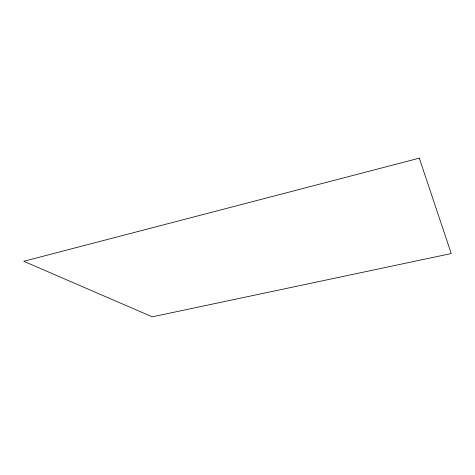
<?xml version="1.0" encoding="UTF-8"?>
<svg xmlns="http://www.w3.org/2000/svg" width="475" height="475" viewBox="0 0 475 475"><rect width="100%" height="100%" fill="white"/><g stroke="black" fill="none" stroke-linecap="round" stroke-linejoin="round"><path stroke-width="0.71" d="M419.294 158.163L23.75 261.286L152.249 316.837L451.25 253.549L419.294 158.163"/></g></svg>
